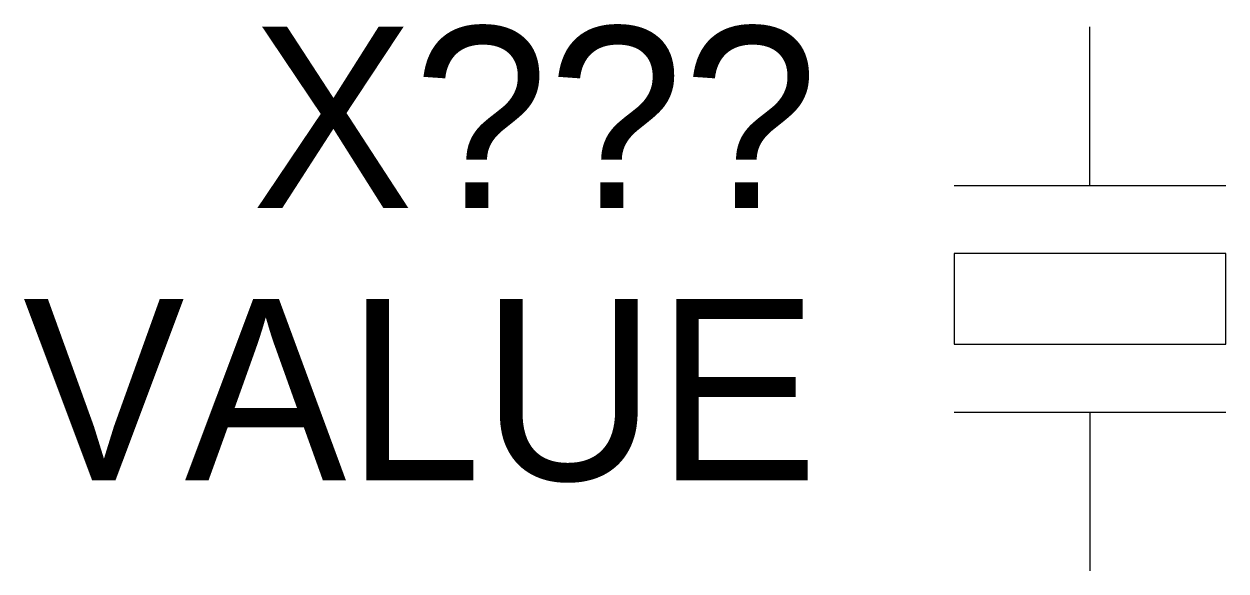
# Model space of a CAD drawing. Extents: x 12.82 to 14.15, y 6.9 to 7.5.
import ezdxf
from ezdxf.enums import TextEntityAlignment as Align

# ---------------------------------------------------------------- set-up
doc = ezdxf.new("R2010")
doc.units = 0
doc.layers.add('1', color=7, linetype='CONTINUOUS')

# ---------------------------------------------------------------- blocks, each defined once
blk = doc.blocks.new('XTAL')
at = {"layer": '1', "color": 0}
for p, q in [((0, 0.125), (0, 0.3)), ((-0.15, 0.125), (0.15, 0.125)), ((-0.15, 0.05), (-0.15, -0.05)), ((0.15, 0.05), (-0.15, 0.05)), ((0.15, -0.05), (0.15, 0.05)), ((-0.15, -0.05), (0.15, -0.05)), ((-0.15, -0.125), (0.15, -0.125)), ((0, -0.125), (0, -0.3))]:
    blk.add_line(p, q, dxfattribs=at)

msp = doc.modelspace()

# ---------------------------------------------------------------- block references
at = {"layer": '1', "color": 0}
msp.add_blockref('XTAL', (14, 7.2), dxfattribs=at)

# ---------------------------------------------------------------- texts
for tag, text, p in [('X???', 'X???', (13.7, 7.3)), ('VALUE', '0000000', (13.7, 7))]:
    msp.add_attdef(tag, text=text, height=0.2, dxfattribs=at).set_placement(p, align=Align.RIGHT)

doc.saveas('drawing.dxf')
